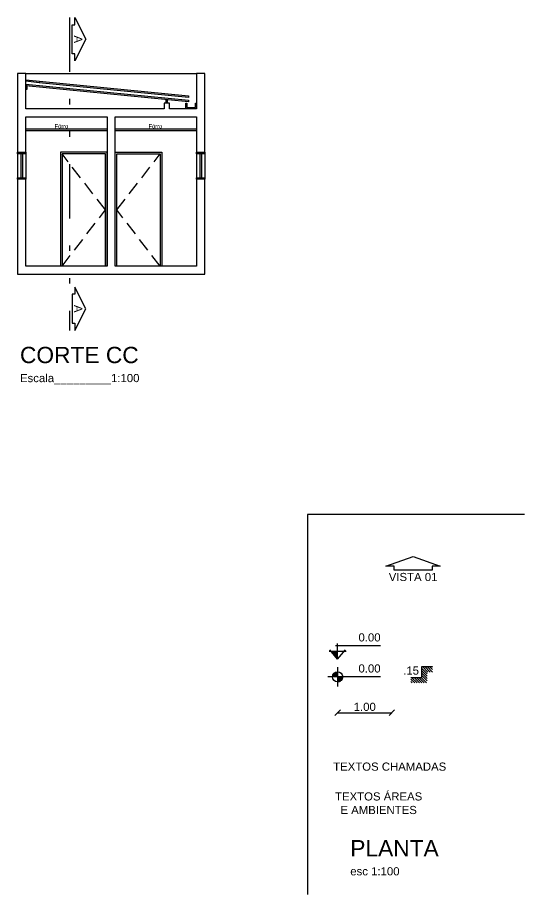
# Model space of a CAD drawing. Extents: x 3377 to 3790, y 1673 to 1846.
# Drawn here: x 3569 to 3578.35, y 1686.54 to 1702.69 of the extents above; entities that cross this region are included whole.
import ezdxf

# ---------------------------------------------------------------- set-up
doc = ezdxf.new("R2010")
doc.units = 0
doc.header["$LTSCALE"] = 2
doc.header["$PDMODE"] = 32
doc.linetypes.add('DIVIDE', pattern=[1.25, 0.5, -0.25, 0, -0.25, 0, -0.25])
doc.linetypes.add('HIDDEN2', pattern=[0.1875, 0.125, -0.0625])
for name, color, linetype in [('. Esquadria', 7, 'Continuous'), ('A-PARED', 4, 'Continuous'), ('Hach', 8, 'Continuous'), ('LCL - COTAS', 30, 'Continuous'), ('LCL-LINHACORTE', 3, 'DIVIDE'), ('LCL-NIVEL', 1, 'Continuous'), ('LCL-TEXTO 3', 3, 'Continuous'), ('LCL-TEXTO2', 2, 'Continuous'), ('LCL-TEXTO4', 4, 'Continuous')]:
    doc.layers.add(name, color=color, linetype=linetype)
doc.layers.add('. TEXTO', color=7, linetype='Continuous', lineweight=0)
doc.styles.add('75_R80', font='arial.ttf', dxfattribs={"height": 0.15})
doc.styles.add('Annotative', font='arial.ttf')
doc.styles.add('ROMANS', font='arial.ttf')
doc.dimstyles.new('1-100', dxfattribs={"dimtxt": 0.15, "dimasz": 0.1, "dimexe": 0.05, "dimexo": 0.1, "dimgap": 0.03, "dimtad": 1, "dimzin": 5, "dimdsep": 46, "dimtxsty": 'ROMANS', "dimblk": 'OBLIQUE', "dimcen": 0, "dimse1": 1, "dimse2": 1, "dimclrd": 256, "dimclre": 256, "dimclrt": 2, "dimadec": 0, "dimazin": 0, "dimtfac": 1, "dimtofl": 0, "dimtmove": 2, "dimatfit": 3, "dimldrblk": 'OBLIQUE', "dimfxl": 0.04, "dimtolj": 1, "dimtzin": 1, "dimarcsym": 0})

# ---------------------------------------------------------------- blocks, each defined once
blk = doc.blocks.new('_Oblique')
at = {"color": 0, "linetype": 'ByBlock', "lineweight": -2}
blk.add_line((-0.5, -0.5), (0.5, 0.5), dxfattribs=at)
blk = doc.blocks.new('*D232')
at = {"layer": 'Defpoints', "color": 0, "transparency": 16777216}
for p in [(3575.904, 1689.888), (3574.904, 1689.518), (3575.904, 1689.518)]:
    blk.add_point(p, dxfattribs=at)
at = {"layer": 'LCL - COTAS', "lineweight": -2, "transparency": 16777216}
blk.add_line((3574.904, 1689.888), (3575.904, 1689.888), dxfattribs=at)
at = {"layer": 'LCL - COTAS', "lineweight": -2, "transparency": 16777216, "xscale": 0.1, "yscale": 0.1, "zscale": 0.1, "rotation": 180}
blk.add_blockref('_Oblique', (3574.904, 1689.888), dxfattribs=at)
at = {"layer": 'LCL - COTAS', "lineweight": -2, "transparency": 16777216, "xscale": 0.1, "yscale": 0.1, "zscale": 0.1}
blk.add_blockref('_Oblique', (3575.904, 1689.888), dxfattribs=at)
at = {"layer": 'LCL - COTAS', "color": 2, "transparency": 16777216, "insert": (3575.404, 1689.995), "char_height": 0.15, "attachment_point": 5, "style": 'Annotative'}
blk.add_mtext('\\A1;{\\fArial|b0|i0|c0|p34;1.00}', dxfattribs=at)
blk = doc.blocks.new('A$C4D0E081D')
at = {"layer": 'LCL-NIVEL'}
h = blk.add_hatch(dxfattribs=at)
h.set_pattern_fill('ANSI31', color=8, scale=0.25, angle=90, style=0)
h.set_pattern_definition([(135, (-18.381433, -69.158416), (-0.022097087, -0.022097087), [])])
h.paths.add_polyline_path([(0.4, 0.3), (0.2, 0.3), (0.2, 0.1), (0, 0.1), (0, 0), (0.3, 0), (0.3, 0.2), (0.4, 0.2)])
at = {"layer": 'LCL-NIVEL', "color": 2}
blk.add_lwpolyline([(0, 0.1), (0.2, 0.1), (0.2, 0.3), (0.4, 0.3)], dxfattribs=at)
blk = doc.blocks.new('nivel planta')
at = {"layer": 'LCL-NIVEL', "color": 1}
for p, q in [((-0.791, 0.174), (-0.791, -0.179)), ((0, 0), (-0.969, 0)), ((-0.884, 0.007), (-0.791, 0.007)), ((-0.883, 0.015), (-0.791, 0.015)), ((-0.882, 0.023), (-0.791, 0.023)), ((-0.88, 0.03), (-0.791, 0.03)), ((-0.876, 0.038), (-0.791, 0.038)), ((-0.873, 0.046), (-0.791, 0.046)), ((-0.868, 0.054), (-0.791, 0.054)), ((-0.861, 0.062), (-0.791, 0.062)), ((-0.854, 0.069), (-0.791, 0.069)), ((-0.844, 0.077), (-0.791, 0.077)), ((-0.83, 0.085), (-0.791, 0.085)), ((-0.791, -0.001), (-0.697, -0.001)), ((-0.791, -0.009), (-0.698, -0.009)), ((-0.791, -0.016), (-0.699, -0.016)), ((-0.791, -0.024), (-0.7, -0.024)), ((-0.791, -0.032), (-0.703, -0.032)), ((-0.791, -0.04), (-0.706, -0.04)), ((-0.791, -0.048), (-0.71, -0.048)), ((-0.791, -0.056), (-0.715, -0.056)), ((-0.791, -0.063), (-0.722, -0.063)), ((-0.791, -0.071), (-0.73, -0.071)), ((-0.791, -0.079), (-0.74, -0.079)), ((-0.791, -0.087), (-0.755, -0.087))]:
    blk.add_line(p, q, dxfattribs=at)
blk.add_circle((-0.791, 0), 0.0937, dxfattribs=at)
blk = doc.blocks.new('nivel corte')
at = {"color": 1}
for p, q in [((0, 0), (-0.144, 0.174)), ((-0.038, 0.249), (0.791, 0.249)), ((0, 0), (0, 0.287)), ((0, 0), (0.144, 0.174)), ((-0.155, 0.15), (0.155, 0.15)), ((0, 0.141), (-0.117, 0.141)), ((0, 0.131), (-0.109, 0.131)), ((0, 0.122), (-0.101, 0.122)), ((0, 0.113), (-0.093, 0.113)), ((0, 0.103), (-0.086, 0.103)), ((0, 0.094), (-0.078, 0.094)), ((0, 0.084), (-0.07, 0.084)), ((0, 0.075), (-0.062, 0.075)), ((0, 0.066), (-0.054, 0.066)), ((0, 0.056), (-0.047, 0.056)), ((0, 0.047), (-0.039, 0.047)), ((0, 0.038), (-0.031, 0.038)), ((0, 0.028), (-0.023, 0.028)), ((0, 0.019), (-0.016, 0.019)), ((0, 0.009), (-0.008, 0.009))]:
    blk.add_line(p, q, dxfattribs=at)
blk = doc.blocks.new('A$C5259d5ab')
at = {"color": 1}
for points in [[(0, 0.47), (0, 0.03)], [(0.15, 0.47), (0.15, 0.03)]]:
    blk.add_lwpolyline(points, dxfattribs=at)
at = {"layer": 'A-PARED', "color": 2}
for points in [[(0, 0.5), (0, 0.47), (0.15, 0.47), (0.15, 0.5)], [(0.06, 0.47), (0.06, 0.03)], [(0.09, 0.47), (0.09, 0.03)], [(0.15, 0), (0.15, 0.03), (0, 0.03), (0, 0)]]:
    blk.add_lwpolyline(points, dxfattribs=at)

msp = doc.modelspace()

# ---------------------------------------------------------------- linework, layer by layer
at = {"layer": '. Esquadria', "color": 1, "linetype": 'HIDDEN2'}
for points in [[(3569.824, 1698.113), (3570.624, 1699.148), (3569.824, 1700.183)], [(3571.634, 1698.113), (3570.834, 1699.148), (3571.634, 1700.183)]]:
    msp.add_lwpolyline(points, dxfattribs=at)
at = {"color": 1}
msp.add_line((3569.154, 1701.663), (3572.304, 1701.663), dxfattribs=at)
for points in [[(3570.654, 1698.113), (3570.654, 1700.213), (3569.794, 1700.213), (3569.794, 1698.113)], [(3570.624, 1698.113), (3570.624, 1700.183), (3569.824, 1700.183), (3569.824, 1698.113)], [(3570.804, 1698.113), (3570.804, 1700.213), (3571.664, 1700.213), (3571.664, 1698.113)], [(3570.834, 1698.113), (3570.834, 1700.183), (3571.634, 1700.183), (3571.634, 1698.113)]]:
    msp.add_lwpolyline(points, dxfattribs=at)
msp.add_lwpolyline([(3578.348, 1693.54), (3574.348, 1693.54), (3574.348, 1686.54)])
at = {"layer": 'A-PARED', "color": 3}
for p, q in [((3569.154, 1700.643), (3570.654, 1700.643)), ((3569.154, 1700.613), (3570.654, 1700.613)), ((3570.804, 1700.643), (3572.304, 1700.643)), ((3570.804, 1700.613), (3572.304, 1700.613))]:
    msp.add_line(p, q, dxfattribs=at)
at = {"layer": 'A-PARED'}
msp.add_lwpolyline([(3572.454, 1699.713), (3572.304, 1699.713), (3572.304, 1698.113), (3570.804, 1698.113), (3570.804, 1700.863), (3572.304, 1700.863), (3572.304, 1700.213), (3572.454, 1700.213), (3572.454, 1701.663), (3572.304, 1701.663), (3572.304, 1701.013), (3571.804, 1701.013), (3571.804, 1701.113), (3571.704, 1701.113), (3571.704, 1701.013), (3569.154, 1701.013), (3569.154, 1701.663), (3569.004, 1701.663), (3569.004, 1700.213), (3569.154, 1700.213), (3569.154, 1700.863), (3570.654, 1700.863), (3570.654, 1698.113), (3569.154, 1698.113), (3569.154, 1699.713), (3569.004, 1699.713), (3569.004, 1697.963), (3572.454, 1697.963)], close=True, dxfattribs=at)
at = {"layer": 'A-PARED', "color": 3}
msp.add_lwpolyline([(3569.154, 1701.468), (3572.157, 1701.168), (3572.154, 1701.138), (3569.154, 1701.438)], dxfattribs=at)
at = {"layer": 'A-PARED', "color": 2}
msp.add_lwpolyline([(3569.184, 1701.371), (3569.184, 1701.435), (3569.154, 1701.435), (3569.154, 1701.371)], close=True, dxfattribs=at)
msp.add_lwpolyline([(3571.769, 1701.113), (3571.769, 1701.176), (3571.739, 1701.176), (3571.739, 1701.113)], dxfattribs=at)
at = {"layer": 'Hach', "color": 9}
msp.add_lwpolyline([(3569.154, 1701.548), (3569.406, 1701.523), (3569.403, 1701.493), (3569.154, 1701.518)], dxfattribs=at)
at = {"layer": 'Hach'}
msp.add_lwpolyline([(3569.406, 1701.523), (3572.157, 1701.248), (3572.154, 1701.218), (3569.403, 1701.493)], dxfattribs=at)
msp.add_lwpolyline([(3572.124, 1701.113), (3572.124, 1701.033), (3572.284, 1701.033), (3572.284, 1701.113), (3572.304, 1701.113), (3572.304, 1701.013), (3572.104, 1701.013), (3572.104, 1701.113)], close=True, dxfattribs=at)
at = {"layer": 'LCL-LINHACORTE'}
msp.add_line((3569.962, 1702.693), (3569.962, 1696.929), dxfattribs=at)
at = {"layer": 'LCL-LINHACORTE', "linetype": 'ByBlock'}
for points in [[(3570.012, 1702.026), (3570.012, 1702.56), (3570.062, 1702.56), (3570.062, 1702.693), (3570.262, 1702.293), (3570.062, 1701.893), (3570.062, 1702.026), (3570.012, 1702.026)], [(3570.012, 1697.596), (3570.012, 1697.063), (3570.062, 1697.063), (3570.062, 1696.929), (3570.262, 1697.329), (3570.062, 1697.729), (3570.062, 1697.596), (3570.012, 1697.596)], [(3576.645, 1692.513), (3575.945, 1692.513), (3575.945, 1692.588), (3575.795, 1692.588), (3576.295, 1692.763), (3576.795, 1692.588), (3576.645, 1692.588), (3576.645, 1692.513)]]:
    msp.add_lwpolyline(points, dxfattribs=at)

# ---------------------------------------------------------------- block references
at = {"xscale": -1}
for p in [(3569.154, 1699.713), (3572.454, 1699.713)]:
    msp.add_blockref('A$C5259d5ab', p, dxfattribs=at)
at = {"layer": 'LCL-NIVEL'}
for name, p in [('nivel corte', (3574.904, 1690.874)), ('A$C4D0E081D', (3576.254, 1690.437)), ('nivel planta', (3575.695, 1690.55))]:
    msp.add_blockref(name, p, dxfattribs=at)

# ---------------------------------------------------------------- texts
at = {"layer": '. TEXTO', "color": 3, "style": '75_R80'}
for p in [(3569.688, 1700.654), (3571.42, 1700.654)]:
    msp.add_text('Fôrro', height=0.075, dxfattribs=at).set_placement(p)
at = {"layer": 'LCL-LINHACORTE', "color": 2, "char_height": 0.15, "attachment_point": 5, "rotation": 270, "style": 'Annotative'}
for insert in [(3570.122, 1702.293), (3570.122, 1697.329)]:
    msp.add_mtext('A', dxfattribs=dict(at, insert=insert))
at = {"layer": 'LCL-LINHACORTE', "color": 2, "insert": (3576.295, 1692.463), "char_height": 0.15, "attachment_point": 2, "style": 'Annotative'}
msp.add_mtext('VISTA 01', dxfattribs=at)
at = {"layer": 'LCL-NIVEL', "color": 2, "char_height": 0.15, "attachment_point": 9, "style": 'Annotative'}
for s, insert in [('{\\fArial|b0|i0|c0|p34;0.00}', (3575.696, 1691.198)), ('{\\fArial|b0|i0|c0|p34;0.00}', (3575.696, 1690.626)), ('.15', (3576.404, 1690.587))]:
    msp.add_mtext(s, dxfattribs=dict(at, insert=insert))
at = {"layer": 'LCL-TEXTO 3', "insert": (3575.66, 1688.22), "char_height": 0.15, "attachment_point": 5, "style": 'Annotative'}
msp.add_mtext('TEXTOS ÁREAS\\PE AMBIENTES', dxfattribs=at)
at = {"layer": 'LCL-TEXTO2', "insert": (3574.822, 1688.97), "char_height": 0.15, "attachment_point": 1, "style": 'Annotative'}
msp.add_mtext('TEXTOS CHAMADAS', dxfattribs=at)
at = {"layer": 'LCL-TEXTO4', "char_height": 0.15, "attachment_point": 1, "style": 'ROMANS'}
for s, insert in [('{\\H2x;\\C4;CORTE CC\\P\\H0.50003x;\\C2;Escala_________1:100}', (3569.049, 1696.627)), ('{\\fArial|b0|i0|c238|p34;\\H2x;\\C4;PLANTA\\Fromans|c0;\\H0.6668x;\\P\\fArial|b0|i0|c0|p34;\\H0.7499x;\\C2;esc 1:100}', (3575.137, 1687.542))]:
    msp.add_mtext(s, dxfattribs=dict(at, insert=insert))

# ---------------------------------------------------------------- dimensions: what is measured, and where the dimension line sits
at = {"layer": 'LCL - COTAS'}
dim = msp.add_linear_dim(base=(3575.904, 1689.888), p1=(3574.904, 1689.518), p2=(3575.904, 1689.518), text='{\\fArial|b0|i0|c0|p34;<>}', dimstyle='1-100', override={"dimtxsty": 'Annotative'}, dxfattribs=at)
dim.commit()
dim.dimension.update_dxf_attribs({"geometry": '*D232', "text_midpoint": (3575.404, 1689.995)})

doc.saveas('drawing.dxf')
